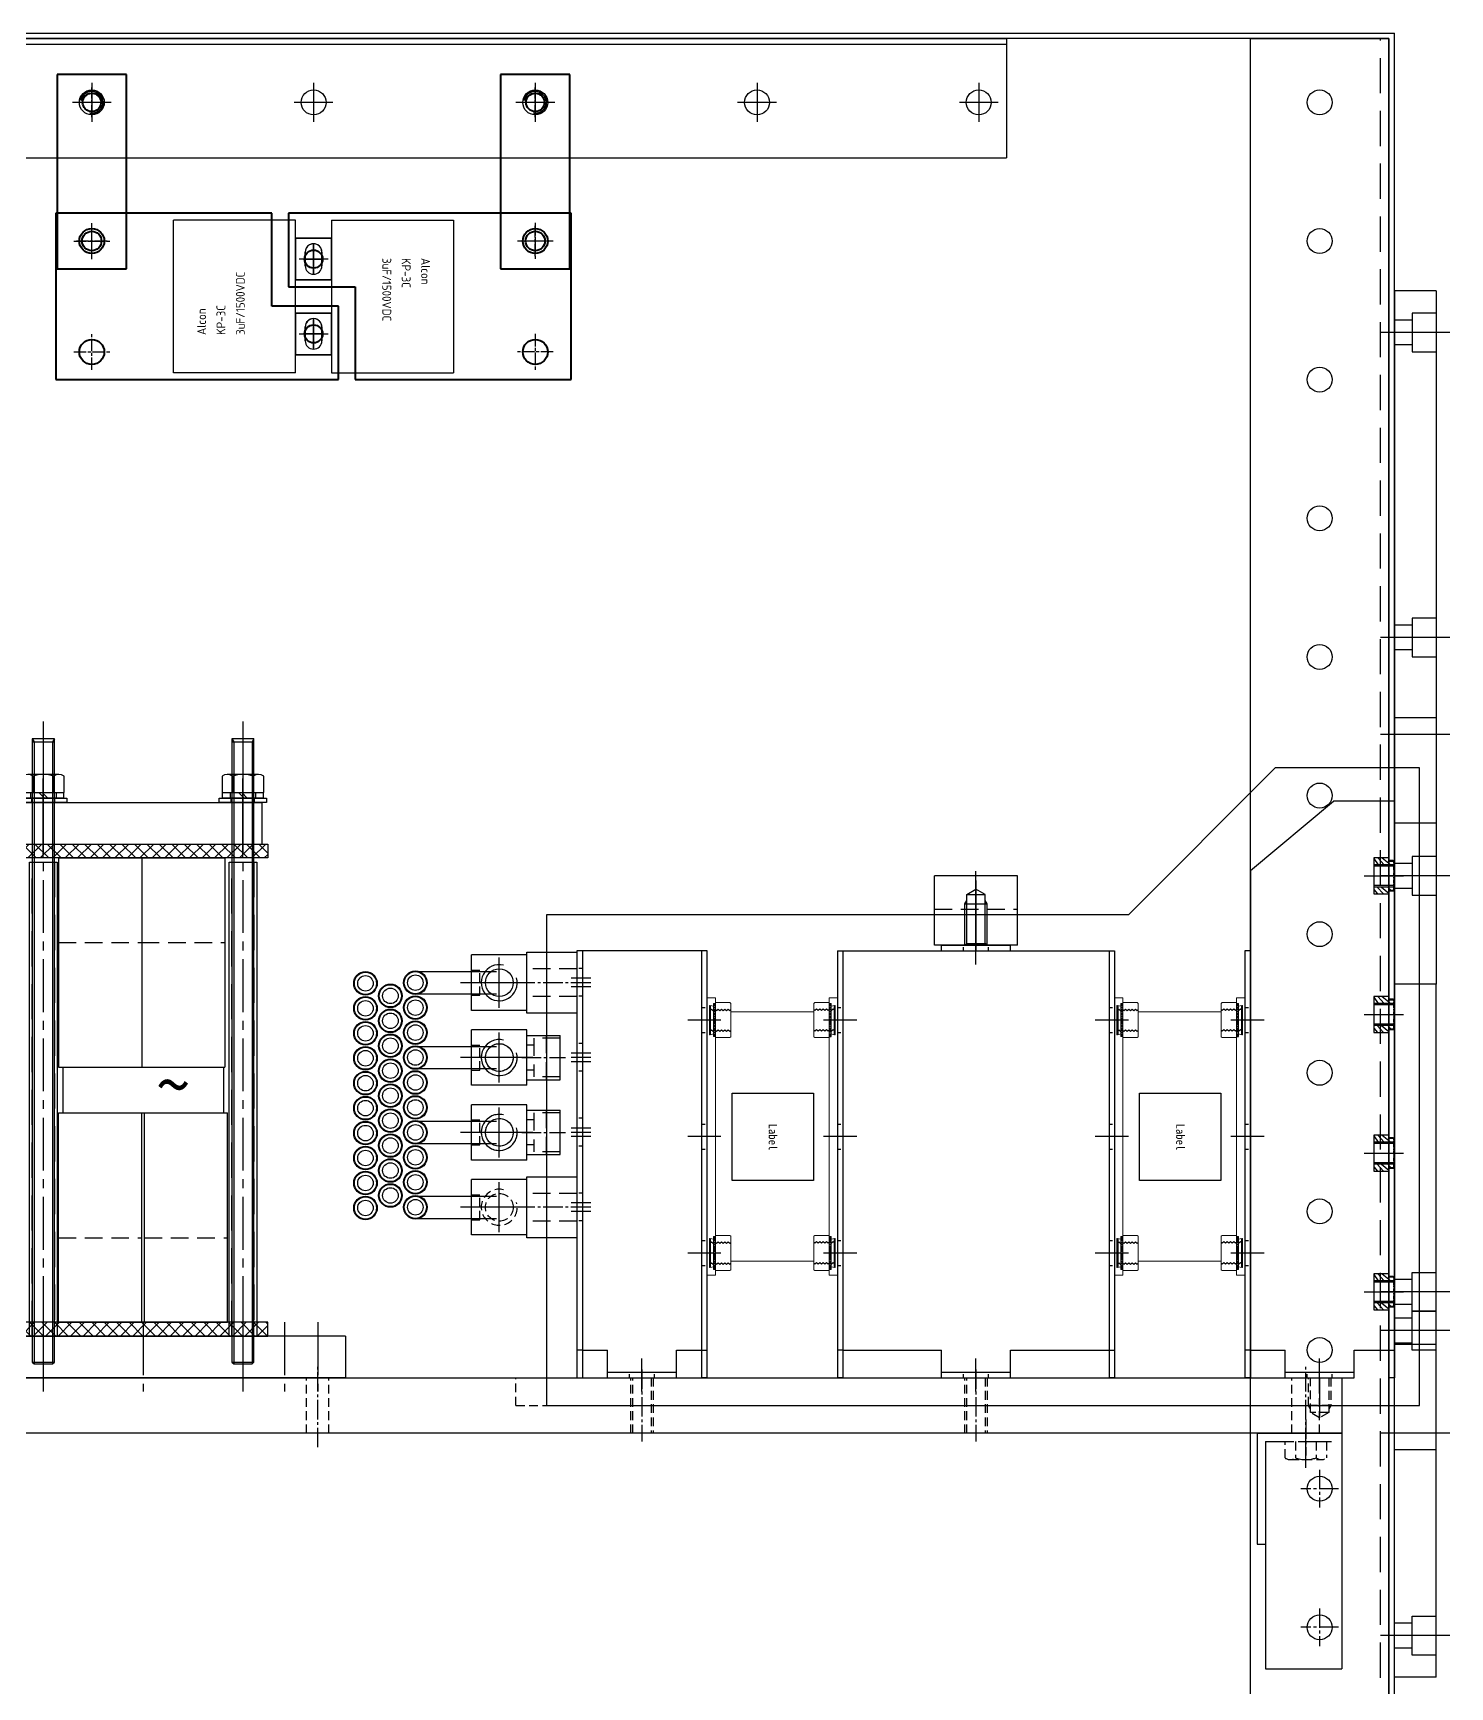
# Model space of a CAD drawing. Header units: millimetres. Extents: x 24815 to 37444, y -10619 to 6020.
# Drawn here: x 35924 to 36435, y 326 to 922 of the extents above; entities that cross this region are included whole.
import ezdxf

# ---------------------------------------------------------------- set-up
doc = ezdxf.new("R2010")
doc.units = ezdxf.units.MM
for name, pattern in [('CENTER', [50.8, 31.75, -6.35, 6.35, -6.35]), ('CENTER1', [10, 7, -1, 1, -1]), ('CENTER2', [28.575, 19.05, -3.175, 3.175, -3.175]), ('DPDM0486$0$CHAIN', [0.3543, 0.2362, -0.0295, 0.0591, -0.0295]), ('DPDM0487$0$CHAIN', [0.3543, 0.2362, -0.0295, 0.0591, -0.0295]), ('HIDDEN', [9.525, 6.35, -3.175]), ('HIDDEN2', [4.7625, 3.175, -1.5875]), ('HIDDENX2', [19.05, 12.7, -6.35]), ('PHANTOMX2', [5, 2.5, -0.5, 0.5, -0.5, 0.5, -0.5])]:
    doc.linetypes.add(name, pattern=pattern)
for name, color, linetype in [('3', 3, 'Continuous'), ('CAPA', 7, 'Continuous'), ('CENTER', 1, 'CENTER'), ('CL', 1, 'CENTER'), ('HIDDEN', 2, 'HIDDEN'), ('THIN', 3, 'Continuous'), ('모선', 7, 'Continuous'), ('피치선', 1, 'Continuous')]:
    doc.layers.add(name, color=color, linetype=linetype)
for name, color, linetype, lineweight in [('AM_5', 3, 'Continuous', 25), ('DPDM0486$0$가시적인 것(ISO)', 3, 'Continuous', 40), ('DPDM0486$0$가시적인 좁은 것(ISO)', 3, 'Continuous', 35), ('DPDM0486$0$중심 표식(ISO)', 1, 'Continuous', 25), ('DPDM0487$0$가시적인 것(ISO)', 3, 'Continuous', 40), ('DPDM0487$0$중심 표식(ISO)', 1, 'Continuous', 25), ('모형', 7, 'Continuous', 53)]:
    doc.layers.add(name, color=color, linetype=linetype, lineweight=lineweight)
doc.styles.add('dim', font='')
doc.styles.add('HAN', font='')
doc.styles.get("Standard").update_dxf_attribs({"font": 'ISOCP.SHX', "bigfont": 'WHGTXT.SHX'})
doc.styles.get('dim').set_extended_font_data('BatangChe')
doc.styles.get('HAN').set_extended_font_data('GulimChe')

# ---------------------------------------------------------------- blocks, each defined once
blk = doc.blocks.new('645ytrhegnhy6yjmjuuyyjmhyhh')
at = {"color": 140}
for p, q in [((-12560.37, 14958.53), (-12510.37, 14958.53)), ((-12560.37, 14062.53), (-12560.37, 14958.53)), ((-12510.37, 14062.53), (-12510.37, 14958.53))]:
    blk.add_line(p, q, dxfattribs=at)
for centre in [(-12535.37, 14935.53), (-12535.37, 14885.53), (-12535.37, 14835.53), (-12535.37, 14785.53), (-12535.37, 14735.53), (-12535.37, 14685.53), (-12535.37, 14635.53), (-12535.37, 14585.53), (-12535.37, 14535.53), (-12535.37, 14485.53), (-12535.37, 14435.53), (-12535.37, 14385.53)]:
    blk.add_circle(centre, 4.5, dxfattribs=at)
at = {"layer": 'HIDDEN', "color": 2, "linetype": 'HIDDENX2'}
blk.add_line((-12513.37, 14062.53), (-12513.37, 14958.53), dxfattribs=at)
blk = doc.blocks.new('756ETAFSDFF')
at = {"color": 4}
for p, q in [((12826.75, 11655.52), (13246.75, 11655.52)), ((12826.75, 11655.52), (12826.75, 11612.52)), ((12826.75, 11653.52), (13246.75, 11653.52)), ((13246.75, 11655.52), (13246.75, 11612.52)), ((12826.75, 11612.52), (13246.75, 11612.52))]:
    blk.add_line(p, q, dxfattribs=at)
for centre in [(12836.75, 11632.52), (12916.75, 11632.52), (12996.75, 11632.52), (13076.75, 11632.52), (13156.75, 11632.52), (13236.75, 11632.52)]:
    blk.add_circle(centre, 4.5, dxfattribs=at)
at = {"layer": 'CENTER', "ltscale": 3}
for p, q in [((12836.75, 11639.52), (12836.75, 11625.52)), ((12916.75, 11639.52), (12916.75, 11625.52)), ((12996.75, 11639.52), (12996.75, 11625.52)), ((13076.75, 11639.52), (13076.75, 11625.52)), ((13156.75, 11639.52), (13156.75, 11625.52)), ((13236.75, 11639.52), (13236.75, 11625.52)), ((12843.75, 11632.52), (12829.75, 11632.52)), ((12923.75, 11632.52), (12909.75, 11632.52)), ((13003.75, 11632.52), (12989.75, 11632.52)), ((13083.75, 11632.52), (13069.75, 11632.52)), ((13163.75, 11632.52), (13149.75, 11632.52)), ((13243.75, 11632.52), (13229.75, 11632.52))]:
    blk.add_line(p, q, dxfattribs=at)
blk = doc.blocks.new('64tweeffddsfasdf')
at = {"layer": '3'}
for p, q in [((-17307.17, 9441.32), (-16507.17, 9441.32)), ((-16509.17, 9439.32), (-17305.17, 9439.32)), ((-16509.17, 9439.32), (-16509.17, 8543.32)), ((-16507.17, 8541.32), (-16507.17, 9441.32))]:
    blk.add_line(p, q, dxfattribs=at)
blk = doc.blocks.new('A$C7B1C76C4')
for name, p in [('64tweeffddsfasdf', (17307.17, -9441.32)), ('756ETAFSDFF', (-12586.75, -11657.52)), ('645ytrhegnhy6yjmjuuyyjmhyhh', (13308.37, -14960.53))]:
    blk.add_blockref(name, p)
blk = doc.blocks.new('esrfa')
at = {"color": 2, "linetype": 'HIDDEN2'}
for p, q in [((-4055.21, -14067.61), (-4040.2, -14067.61)), ((-4055.21, -14073.53), (-4055.21, -14067.61)), ((-4051.46, -14067.61), (-4051.46, -14073.53)), ((-4043.95, -14067.61), (-4043.95, -14073.53)), ((-4040.2, -14067.61), (-4040.2, -14073.53)), ((-4053.33, -14074.11), (-4042.08, -14074.11))]:
    blk.add_line(p, q, dxfattribs=at)
for centre, radius, start, end in [((-4053.33, -14070.79), 3.32, 235.61575, 304.38425), ((-4047.71, -14061.69), 12.42, 252.41205, 287.58795), ((-4042.08, -14070.79), 3.32, 235.61575, 304.38425)]:
    blk.add_arc(centre, radius, start, end, dxfattribs=at)
at = {"layer": 'CENTER'}
blk.add_line((-4047.71, -14077.11), (-4047.71, -14064.61), dxfattribs=at)
blk = doc.blocks.new('A$C01790D38')
at = {"color": 140}
for p, q in [((-20, -22.5), (-20, 8)), ((-20, 8), (65, 8)), ((65, -19.5), (65, 8)), ((-20, -22.5), (20, -22.5)), ((-17, -19.5), (65, -19.5)), ((20, -22.5), (20, -19.5))]:
    blk.add_line(p, q, dxfattribs=at)
at = {"color": 2, "linetype": 'HIDDEN2', "ltscale": 3}
blk.add_line((-17, -19.5), (-17, 8), dxfattribs=at)
at = {"color": 1, "linetype": 'CENTER1'}
for p, q in [((0, 6.82), (0, -6.82)), ((50, 6.82), (50, -6.82)), ((-6.82, 0), (6.82, 0)), ((43.18, 0), (56.82, 0)), ((-25, -5), (-12, -5))]:
    blk.add_line(p, q, dxfattribs=at)
at = {"color": 140}
for centre in [(0, 0), (50, 0)]:
    blk.add_circle(centre, 4.5, dxfattribs=at)
at = {"rotation": 90}
blk.add_blockref('esrfa', (-14084.61, 4042.71), dxfattribs=at)
blk = doc.blocks.new('ARGE')
at = {"color": 3}
for p, q in [((54741.49, 131248.52), (54741.49, 131324.02)), ((54741.49, 131324.02), (54771.49, 131324.02)), ((54771.49, 131248.52), (54771.49, 131324.02)), ((54741.49, 131248.52), (54771.49, 131248.52))]:
    blk.add_line(p, q, dxfattribs=at)
at = {"linetype": 'HIDDENX2', "ltscale": 0.5}
blk.add_line((54741.49, 131279.02), (54771.49, 131279.02), dxfattribs=at)
blk = doc.blocks.new('34TWCE4TF4E5SYV6R')
h = blk.add_hatch()
h.set_pattern_fill('ANSI37', color=256, style=0)
h.set_pattern_definition([(45, (3973.7028, -4575.099), (-2.24506403, 2.24506403), []), (135, (3973.7028, -4575.099), (-2.24506403, -2.24506403), [])])
h.paths.add_polyline_path([(23066.77, -28207.23), (23066.77, -28202.23), (22976.77, -28202.23), (22976.77, -28207.23)])
at = {"color": 4}
for p, q in [((23066.77, -28202.23), (22976.77, -28202.23)), ((22976.77, -28202.23), (22976.77, -28207.23)), ((23066.77, -28207.23), (23066.77, -28202.23)), ((22976.77, -28207.23), (23066.77, -28207.23))]:
    blk.add_line(p, q, dxfattribs=at)
blk = doc.blocks.new('FAF')
at = {"color": 3}
for p, q in [((54741.49, 131416.02), (54741.49, 131340.52)), ((54741.49, 131416.02), (54771.49, 131416.02)), ((54771.49, 131416.02), (54771.49, 131340.52)), ((54741.49, 131340.52), (54771.49, 131340.52))]:
    blk.add_line(p, q, dxfattribs=at)
at = {"linetype": 'HIDDENX2', "ltscale": 0.5}
blk.add_line((54741.49, 131385.52), (54771.49, 131385.52), dxfattribs=at)
blk = doc.blocks.new('E5T6UMYI')
at = {"color": 3}
for p, q in [((1963.63, 1256.57), (2021.63, 1256.57)), ((1963.63, 1256.57), (1963.63, 1240.07)), ((2021.63, 1256.57), (2021.63, 1240.07)), ((1963.63, 1240.07), (2021.63, 1240.07))]:
    blk.add_line(p, q, dxfattribs=at)
at = {"color": 3, "style": 'HAN'}
blk.add_text('~', height=18, dxfattribs=at).set_placement((1997.67, 1241.24))
blk = doc.blocks.new('A$C2A0F191C')
at = {"color": 1}
for p, q in [((-20, 10), (-20, -10)), ((-20, 10), (0, 10)), ((0, 10), (0, -10)), ((-20, -10), (0, -10))]:
    blk.add_line(p, q, dxfattribs=at)
at = {"color": 2, "linetype": 'CENTER', "ltscale": 3}
for p, q in [((-10, 9.03), (-10, -9.03)), ((-22.11, 0), (3.97, 0))]:
    blk.add_line(p, q, dxfattribs=at)
at = {"linetype": 'HIDDEN2'}
for p, q in [((-3, 4.5), (-3, -4.5)), ((0, 4.5), (-3, 4.5)), ((0, -4.5), (-3, -4.5))]:
    blk.add_line(p, q, dxfattribs=at)
at = {"color": 3}
blk.add_circle((-10, 0), 5, dxfattribs=at)
blk.add_arc((-10, 0), 6.5, 256.75493, 195.24767)
blk = doc.blocks.new('A$C573335D4')
at = {"color": 1}
for p, q in [((-64.97, 4), (-35.45, 4)), ((-64.97, -4), (-35.45, -4)), ((-44.45, -37), (-44.45, -17)), ((-24.45, -17), (-44.45, -17)), ((-24.45, -37), (-24.45, -17)), ((-64.97, -23), (-35.45, -23)), ((-64.97, -31), (-35.45, -31)), ((-24.45, -37), (-44.45, -37))]:
    blk.add_line(p, q, dxfattribs=at)
at = {"linetype": 'HIDDEN2'}
for p, q in [((-44.45, -22.5), (-41.45, -22.5)), ((-41.45, -31.5), (-41.45, -22.5)), ((-44.45, -31.5), (-41.45, -31.5))]:
    blk.add_line(p, q, dxfattribs=at)
at = {"color": 2, "linetype": 'CENTER', "ltscale": 3}
for p, q in [((-34.45, -36.02), (-34.45, -17.97)), ((-22.34, -27), (-48.41, -27))]:
    blk.add_line(p, q, dxfattribs=at)
at = {"color": 2}
for centre in [(-64.72, 0), (-253.2, -7.5), (-64.72, -9), (-253.2, -16.5), (-64.72, -18), (-253.2, -25.5), (-64.72, -27)]:
    blk.add_circle(centre, 4.25, dxfattribs=at)
at = {"color": 1}
for centre, radius in [((-64.72, 0), 4), ((-64.72, 0), 2.8), ((-253.2, -7.5), 4), ((-253.2, -7.5), 2.8), ((-64.72, -9), 4), ((-64.72, -9), 2.8), ((-253.2, -16.5), 4), ((-253.2, -16.5), 2.8), ((-64.72, -18), 4), ((-64.72, -18), 2.8), ((-253.2, -25.5), 4), ((-253.2, -25.5), 2.8), ((-64.72, -27), 4), ((-64.72, -27), 2.8)]:
    blk.add_circle(centre, radius, dxfattribs=at)
at = {"color": 2, "linetype": 'HIDDEN2'}
blk.add_circle((-34.45, -27), 5, dxfattribs=at)
blk.add_arc((-34.45, -27), 6.5, 76.75493, 15.24767, dxfattribs=at)
at = {"rotation": 180}
blk.add_blockref('A$C2A0F191C', (-44.45, 0), dxfattribs=at)
blk = doc.blocks.new('A$C686D5E35')
at = {"color": 1, "linetype": 'CENTER2', "ltscale": 0.2}
blk.add_line((0, 36), (0, -9.5), dxfattribs=at)
for p, q in [((4, 32), (-4, 32)), ((-4, 30.83), (4, 30.83)), ((5.63, 19.1), (-5.63, 19.1)), ((-3.75, 18.52), (-3.75, 12.6)), ((3.75, 18.52), (3.75, 12.6)), ((-1.57, 12.6), (0.43, 10.6)), ((-0.43, 12.6), (1.57, 10.6)), ((-4.2, 9), (-4.2, 10.6)), ((4.2, 9), (4.2, 10.6)), ((-4, -192.82), (4, -192.82))]:
    blk.add_line(p, q)
at = {"color": 8}
for p, q in [((-5, -183.5), (-5, -12.5)), ((-5, -12.5), (5, -12.5)), ((5, -12.5), (5, -183.5)), ((5, -183.5), (-5, -183.5))]:
    blk.add_line(p, q, dxfattribs=at)
at = {"color": 2, "linetype": 'HIDDENX2'}
for p, q in [((-4, -183.5), (-4, -12.5)), ((4, -12.5), (4, -183.5))]:
    blk.add_line(p, q, dxfattribs=at)
for points in [[(-4, 32), (-4, -192.82), (-3.32, -193.5), (3.32, -193.5), (4, -192.82), (4, 32)], [(7.3, 12.6), (7.3, 10.6), (-7.3, 10.6), (-7.3, 12.6), (7.3, 12.6)], [(-8.5, 9), (-8.5, 10.6), (8.5, 10.6), (8.5, 9), (-8.5, 9)]]:
    blk.add_lwpolyline(points)
blk.add_lwpolyline([(7.51, 12.6), (7.51, 18.52, 0.309401), (3.75, 18.52, 0.154701), (-3.75, 18.52, 0.309401), (-7.51, 18.52), (-7.51, 12.6), (7.51, 12.6)], format="xyb")
at = {"layer": 'CENTER', "linetype": 'CENTER2'}
blk.add_line((0, 38.18), (0, -202.5), dxfattribs=at)
at = {"layer": 'CENTER'}
for p, q in [((0, 26.6), (0, -7.4)), ((0, 21.6), (0, -7.4)), ((0, -11), (0, 17.6))]:
    blk.add_line(p, q, dxfattribs=at)
at = {"layer": 'HIDDEN'}
for p, q in [((-4.6, 12.6), (-4.6, 10.6)), ((4.6, 12.6), (4.6, 10.6))]:
    blk.add_line(p, q, dxfattribs=at)
at = {"layer": 'THIN'}
for points in [[(-4, 32), (-3.32, 30.83), (-3.32, -193.5)], [(4, 32), (3.32, 30.83), (3.32, -193.5)]]:
    blk.add_lwpolyline(points, dxfattribs=at)
blk = doc.blocks.new('EARTYHTR')
at = {"color": 253}
for p, q in [((55177.3, 131888.94), (55158.18, 131884.59)), ((55167.26, 131890.67), (55169.32, 131879.03)), ((55170.25, 131885.19), (55178.57, 131887.17)), ((55170.55, 131885.25), (55178.75, 131886.18)), ((55158.7, 131881.64), (55158.18, 131884.59)), ((55170.55, 131885.25), (55158.44, 131883.11)), ((55178.15, 131884.09), (55158.7, 131881.64))]:
    blk.add_line(p, q, dxfattribs=at)
for radius, start, end in [(5.5, 216.56021, 163.43979), (4, 197.20856, 182.79244)]:
    blk.add_arc((55182.57, 131887.37), radius, start, end, dxfattribs=at)
blk = doc.blocks.new('A$C7964379B')
at = {"color": 40}
for p, q in [((-15, -73), (-15, 73)), ((0, 73), (-15, 73)), ((0, -73), (0, 73)), ((0, -73), (-15, -73))]:
    blk.add_line(p, q, dxfattribs=at)
at = {"color": 6, "linetype": 'CENTER2'}
for p, q in [((5, 63), (-20, 63)), ((5, 0), (-20, 0)), ((5, -63), (-20, -63))]:
    blk.add_line(p, q, dxfattribs=at)
at = {"color": 1, "linetype": 'CENTER2'}
for p, q in [((5, 51), (-20, 51)), ((5, 36), (-20, 36)), ((5, -36), (-20, -36)), ((5, -51), (-20, -51))]:
    blk.add_line(p, q, dxfattribs=at)
blk = doc.blocks.new('A$C253B4A01')
at = {"color": 40}
for p, q in [((0, 7), (0, -79)), ((0, 7), (15, 7)), ((15, 7), (15, -79)), ((0, -79), (15, -79))]:
    blk.add_line(p, q, dxfattribs=at)
at = {"color": 1, "linetype": 'CENTER2'}
for p, q in [((-5, 0), (20, 0)), ((-5, -72), (20, -72))]:
    blk.add_line(p, q, dxfattribs=at)
blk = doc.blocks.new('A$C0F3E6596')
at = {"color": 1}
for points in [[(-14.25, 61.25), (-14.25, 50.5, -0.414214), (-29.25, 35.5), (-54.5, 35.62)], [(-22.25, 61.25), (-22.25, 53.5, -0.414214), (-32.25, 43.5), (-54.5, 43.62)], [(-5.25, 56.75), (-5.25, 50.5, -0.414214), (-20.25, 35.5), (-45.5, 35.62)], [(-13.25, 56.75), (-13.25, 53.5, -0.414214), (-23.25, 43.5), (-45.5, 43.62)], [(-13.25, 56.75), (-13.25, 53.5, -0.117609), (-14.33, 48.99, -0.117609)]]:
    blk.add_lwpolyline(points, format="xyb", dxfattribs=at)
blk.add_lwpolyline([(-23.25, 43.5), (-45.5, 43.62)], dxfattribs=at)
at = {"color": 2}
for centre in [(143.23, 142.25), (-18.25, 133.25), (-9.25, 137.75), (143.23, 133.25), (152.23, 137.75), (-9.25, 128.75), (152.23, 128.75), (-18.25, 124.25), (143.23, 124.25), (-18.25, 115.25), (-9.25, 119.75), (143.23, 115.25), (152.23, 119.75), (-9.25, 110.75), (152.23, 110.75), (-18.25, 106.25), (143.23, 106.25), (-18.25, 97.25), (-9.25, 101.75), (143.23, 97.25), (152.23, 101.75), (-9.25, 92.75), (152.23, 92.75), (-18.25, 88.25), (143.23, 88.25), (-9.25, 83.75), (152.23, 83.75), (-18.25, 79.25), (-9.25, 74.75), (143.23, 79.25), (152.23, 74.75), (-18.25, 70.25), (143.23, 70.25), (-9.25, 65.75), (152.23, 65.75), (-18.25, 61.25), (-9.25, 56.75), (143.23, 61.25)]:
    blk.add_circle(centre, 4.25, dxfattribs=at)
at = {"color": 1}
for centre, radius in [((143.23, 142.25), 4), ((143.23, 142.25), 2.8), ((-18.25, 133.25), 4), ((-9.25, 137.75), 4), ((-9.25, 137.75), 2.8), ((143.23, 133.25), 4), ((152.23, 137.75), 4), ((152.23, 137.75), 2.8), ((-18.25, 133.25), 2.8), ((-9.25, 128.75), 4), ((-9.25, 128.75), 2.8), ((143.23, 133.25), 2.8), ((152.23, 128.75), 4), ((152.23, 128.75), 2.8), ((-18.25, 124.25), 4), ((-18.25, 124.25), 2.8), ((143.23, 124.25), 4), ((143.23, 124.25), 2.8), ((-9.25, 119.75), 4), ((-9.25, 119.75), 2.8), ((152.23, 119.75), 4), ((152.23, 119.75), 2.8), ((-18.25, 115.25), 4), ((-18.25, 115.25), 2.8), ((-9.25, 110.75), 4), ((-9.25, 110.75), 2.8), ((143.23, 115.25), 4), ((143.23, 115.25), 2.8), ((152.23, 110.75), 4), ((152.23, 110.75), 2.8), ((-18.25, 106.25), 4), ((-18.25, 106.25), 2.8), ((143.23, 106.25), 4), ((143.23, 106.25), 2.8), ((-9.25, 101.75), 4), ((-9.25, 101.75), 2.8), ((152.23, 101.75), 4), ((152.23, 101.75), 2.8), ((-18.25, 97.25), 4), ((-18.25, 97.25), 2.8), ((-9.25, 92.75), 4), ((-9.25, 92.75), 2.8), ((143.23, 97.25), 4), ((143.23, 97.25), 2.8), ((152.23, 92.75), 4), ((152.23, 92.75), 2.8), ((-18.25, 88.25), 4), ((-18.25, 88.25), 2.8), ((143.23, 88.25), 4), ((143.23, 88.25), 2.8), ((-9.25, 83.75), 4), ((-9.25, 83.75), 2.8), ((152.23, 83.75), 4), ((152.23, 83.75), 2.8), ((-18.25, 79.25), 4), ((-18.25, 79.25), 2.8), ((-9.25, 74.75), 4), ((-9.25, 74.75), 2.8), ((143.23, 79.25), 4), ((143.23, 79.25), 2.8), ((152.23, 74.75), 4), ((152.23, 74.75), 2.8), ((-18.25, 70.25), 4), ((-18.25, 70.25), 2.8), ((143.23, 70.25), 4), ((143.23, 70.25), 2.8), ((-9.25, 65.75), 4), ((-9.25, 65.75), 2.8), ((152.23, 65.75), 4), ((152.23, 65.75), 2.8), ((-18.25, 61.25), 4), ((-18.25, 61.25), 2.8), ((-9.25, 56.75), 4), ((143.23, 61.25), 4), ((143.23, 61.25), 2.8), ((-9.25, 56.75), 2.8)]:
    blk.add_circle(centre, radius, dxfattribs=at)
for name, p in [('A$C686D5E35', (27, 198.5)), ('A$C686D5E35', (99, 198.5)), ('FAF', (-54708.99, -131228.52)), ('FAF', (-54678.99, -131228.52)), ('A$C573335D4', (225.95, 142.5)), ('A$C573335D4', (225.95, 115.5)), ('E5T6UMYI', (-1929.63, -1144.57)), ('A$C573335D4', (225.95, 88.5)), ('ARGE', (-54708.99, -131228.52)), ('ARGE', (-54677.99, -131228.52)), ('EARTYHTR', (-55200.82, -131817.12)), ('A$C2A0F191C', (-45.5, 39.62)), ('34TWCE4TF4E5SYV6R', (-22958.77, 28222.23))]:
    blk.add_blockref(name, p)
at = {"rotation": 90}
for name, p in [('A$C253B4A01', (27, 192.5)), ('A$C7964379B', (63, 15))]:
    blk.add_blockref(name, p, dxfattribs=at)
at = {"color": 252, "xscale": -1, "rotation": 180}
blk.add_blockref('34TWCE4TF4E5SYV6R', (-22958.77, -28014.73), dxfattribs=at)
blk = doc.blocks.new('pem-2')
at = {"layer": 'HIDDEN', "lineweight": -3}
for p, q in [((135.99, 146.99), (135.49, 146.39)), ((135.49, 146.39), (135.99, 145.79)), ((135.99, 145.79), (135.49, 145.19)), ((135.49, 145.19), (135.99, 144.59)), ((135.99, 144.59), (135.49, 143.99)), ((135.49, 143.99), (135.99, 143.39)), ((135.99, 143.39), (135.49, 142.79)), ((135.7, 147.34), (135.99, 146.99)), ((143.49, 146.99), (142.99, 146.39)), ((142.99, 146.39), (143.49, 145.79)), ((143.49, 145.79), (142.99, 145.19)), ((142.99, 145.19), (143.49, 144.59)), ((143.49, 144.59), (142.99, 143.99)), ((142.99, 143.99), (143.49, 143.39)), ((143.49, 143.39), (142.99, 142.79)), ((143.2, 147.34), (143.49, 146.99)), ((135.49, 142.79), (135.99, 142.19)), ((135.99, 142.19), (135.7, 141.84)), ((142.99, 142.79), (143.49, 142.19)), ((143.49, 142.19), (143.2, 141.84))]:
    blk.add_line(p, q, dxfattribs=at)
at = {"layer": '모선', "lineweight": 15}
for p, q in [((133.16, 147.34), (145.81, 147.34)), ((133.16, 142.14), (133.16, 147.34)), ((145.81, 142.14), (145.81, 147.34)), ((133.46, 141.84), (133.16, 142.14)), ((133.46, 141.84), (145.51, 141.84)), ((145.81, 142.14), (145.51, 141.84))]:
    blk.add_line(p, q, dxfattribs=at)
at = {"layer": '모형', "lineweight": 13}
for p, q in [((134.24, 149.49), (144.74, 149.49)), ((134.24, 149.29), (134.24, 149.49)), ((134.49, 148.09), (134.24, 149.29)), ((144.49, 148.09), (144.74, 149.29)), ((144.74, 149.29), (144.74, 149.49)), ((133.54, 148.09), (145.44, 148.09)), ((133.54, 147.34), (133.54, 148.09)), ((145.44, 147.34), (145.44, 148.09))]:
    blk.add_line(p, q, dxfattribs=at)
at = {"layer": '모형', "lineweight": -3}
for p, q in [((134.24, 149.29), (144.74, 149.29)), ((134.26, 149.19), (144.72, 149.19)), ((133.63, 147.34), (133.63, 148.09)), ((133.9, 147.34), (133.9, 148.09)), ((134.34, 147.34), (134.34, 148.09)), ((134.9, 147.34), (134.9, 148.09)), ((134.93, 147.34), (134.93, 148.09)), ((135.53, 147.34), (135.53, 148.09)), ((135.67, 147.34), (135.67, 148.09)), ((136.28, 147.34), (136.28, 148.09)), ((136.51, 147.34), (136.51, 148.09)), ((137.12, 147.34), (137.12, 148.09)), ((137.45, 147.34), (137.45, 148.09)), ((138.04, 147.34), (138.04, 148.09)), ((138.46, 147.34), (138.46, 148.09)), ((139, 147.34), (139, 148.09)), ((139.49, 147.34), (139.49, 148.09)), ((139.98, 147.34), (139.98, 148.09)), ((140.52, 147.34), (140.52, 148.09)), ((140.94, 147.34), (140.94, 148.09)), ((141.52, 147.34), (141.52, 148.09)), ((141.86, 147.34), (141.86, 148.09)), ((142.46, 147.34), (142.46, 148.09)), ((142.7, 147.34), (142.7, 148.09)), ((143.31, 147.34), (143.31, 148.09)), ((143.45, 147.34), (143.45, 148.09)), ((144.05, 147.34), (144.05, 148.09)), ((144.08, 147.34), (144.08, 148.09)), ((144.64, 147.34), (144.64, 148.09)), ((145.08, 147.34), (145.08, 148.09)), ((145.35, 147.34), (145.35, 148.09))]:
    blk.add_line(p, q, dxfattribs=at)
at = {"layer": '모형', "color": 1, "lineweight": -3}
for p, q in [((135.99, 149.39), (135.49, 148.79)), ((135.91, 149.49), (135.99, 149.39)), ((143.49, 149.39), (142.99, 148.79)), ((143.41, 149.49), (143.49, 149.39)), ((135.49, 148.79), (135.99, 148.19)), ((135.99, 148.19), (135.49, 147.59)), ((135.49, 147.59), (135.7, 147.34)), ((142.99, 148.79), (143.49, 148.19)), ((143.49, 148.19), (142.99, 147.59)), ((143.2, 147.34), (142.99, 147.59))]:
    blk.add_line(p, q, dxfattribs=at)
blk = doc.blocks.new('A$C29773418')
at = {"layer": '모선', "lineweight": 15}
for p, q in [((-100, 47), (0, 47)), ((-100, 47), (-100, 44)), ((-100, 44), (0, 44)), ((0, 47), (0, 44)), ((-95, 38.5), (-95, 8.5)), ((-5, 38.5), (-5, 8.5)), ((-100, 3), (0, 3)), ((-100, 3), (-100, 0)), ((-100, 0), (0, 0)), ((0, 3), (0, 0))]:
    blk.add_line(p, q, dxfattribs=at)
at = {"layer": '모선', "lineweight": -3}
blk.add_lwpolyline([(-65.6, 38.39), (-34.13, 38.39), (-34.13, 9.02), (-65.6, 9.02)], close=True, dxfattribs=at)
at = {"layer": '모선', "lineweight": 15}
for p in [(-231.49, -103.34), (-147.49, -103.34)]:
    blk.add_blockref('pem-2', p, dxfattribs=at)
at = {"layer": '모선', "lineweight": 15, "xscale": -1, "rotation": 180}
for p in [(-231.49, 150.34), (-147.49, 150.34)]:
    blk.add_blockref('pem-2', p, dxfattribs=at)
at = {"layer": '모선', "lineweight": -3, "insert": (-49.86, 23.71), "char_height": 3, "width": 31.4651, "attachment_point": 5, "style": 'dim'}
blk.add_mtext('Label', dxfattribs=at)
blk = doc.blocks.new('A$C5F1363BC')
at = {"color": 6}
for p, q in [((-1.8, 6.5), (-7.3, 6.5)), ((-7.3, 6.5), (-7.3, -6.5)), ((-1.8, -6.5), (-1.8, 6.5)), ((-7.3, -6.5), (-1.8, -6.5))]:
    blk.add_line(p, q, dxfattribs=at)
for p, q in [((-7.3, 6.27), (-5.73, 4)), ((-5.78, 6.5), (-3.48, 4)), ((-4.24, 6.5), (-1.8, 4.56)), ((-1.99, 6.5), (-1.8, 6.31)), ((-7.3, 4.03), (-7.27, 4)), ((0, 4), (-7.3, 4)), ((-1.8, 4.56), (-1.24, 4)), ((-0.24, 5.25), (0, 5.01)), ((0, -4), (-7.3, -4)), ((-7.3, -4.95), (-5.95, -6.5)), ((-6.01, -4), (-3.71, -6.5)), ((-4.46, -4), (-1.8, -6.16)), ((-2.22, -4), (-1.8, -4.42)), ((-1.8, -4.42), (-0.97, -5.25))]:
    blk.add_line(p, q)
at = {"color": 3}
for p, q in [((0, 3.5), (-7.3, 3.5)), ((0, -3.5), (-7.3, -3.5))]:
    blk.add_line(p, q, dxfattribs=at)
at = {"color": 6, "linetype": 'PHANTOMX2', "ltscale": 0.5}
for p, q in [((-0.3, 5.55), (-1.8, 5.55)), ((0, 5.25), (-0.3, 5.55)), ((0, -5.25), (0, 5.25)), ((-0.3, -5.55), (-1.8, -5.55)), ((0, -5.25), (-0.3, -5.55))]:
    blk.add_line(p, q, dxfattribs=at)
at = {"color": 42}
for p, q in [((0, 5.25), (-1.8, 5.25)), ((0, -5.25), (-1.8, -5.25))]:
    blk.add_line(p, q, dxfattribs=at)
at = {"layer": 'CENTER', "color": 1, "linetype": 'CENTER', "ltscale": 3}
blk.add_line((-10.79, 0), (3.49, 0), dxfattribs=at)
blk = doc.blocks.new('A$C4BEA7549')
at = {"color": 6}
for p, q in [((-3, 183), (27, 208)), ((47, 208), (27, 208)), ((47, 208), (47, 0)), ((49, 208), (47, 208)), ((49, 208), (49, 0)), ((-3, 183), (-3, 0)), ((-5, 154), (-5, 0)), ((-3, 154), (-5, 154)), ((-3, 10), (9.5, 10)), ((9.5, 0), (9.5, 10)), ((34.5, 10), (47, 10)), ((34.5, 0), (34.5, 10)), ((-3, 0), (-5, 0)), ((9.5, 2), (34.5, 2)), ((9.5, 0), (34.5, 0)), ((49, 0), (47, 0))]:
    blk.add_line(p, q, dxfattribs=at)
at = {"color": 2, "linetype": 'HIDDEN', "ltscale": 0.2}
for p, q in [((-5, 133.5), (-3, 133.5)), ((-5, 124.5), (-3, 124.5)), ((-5, 91.5), (-3, 91.5)), ((-5, 82.5), (-3, 82.5)), ((-5, 49.5), (-3, 49.5)), ((-5, 40.5), (-3, 40.5)), ((17.5, 0, 0), (17.5, 2, 0)), ((26.5, 0, 0), (26.5, 2, 0))]:
    blk.add_line(p, q, dxfattribs=at)
at = {"color": 1, "linetype": 'CENTER', "ltscale": 3}
for p, q in [((2, 129), (-10, 129)), ((2, 87), (-10, 87)), ((2, 45), (-10, 45)), ((22, -5), (22, 7))]:
    blk.add_line(p, q, dxfattribs=at)
at = {"color": 2}
for p, q in [((-3, 10), (-5, 10)), ((47, 10), (49, 10))]:
    blk.add_line(p, q, dxfattribs=at)
at = {"ltscale": 10}
for p in [(48.8, 181), (48.8, 131), (48.8, 81), (48.8, 31)]:
    blk.add_blockref('A$C5F1363BC', p, dxfattribs=at)
blk = doc.blocks.new('A$C15C33400')
at = {"color": 6}
for p, q in [((-45.5, 154), (-45.5, 0)), ((1.5, 154), (-45.5, 154)), ((-43.5, 154), (-43.5, 0)), ((-0.5, 154), (-0.5, 0)), ((1.5, 0), (1.5, 154)), ((-43.5, 10), (-34.5, 10)), ((-34.5, 0), (-34.5, 10)), ((-9.5, 10), (-0.5, 10)), ((-9.5, 0), (-9.5, 10)), ((-45.5, 0), (-43.5, 0)), ((-34.5, 2), (-9.5, 2)), ((-34.5, 0), (-9.5, 0)), ((1.5, 0), (-0.5, 0))]:
    blk.add_line(p, q, dxfattribs=at)
at = {"color": 1, "linetype": 'CENTER1'}
for p, q in [((-40.5, 144.08), (-48.5, 144.08)), ((-40.5, 142.5), (-48.5, 142.5)), ((-40.5, 141), (-48.5, 141)), ((-40.5, 117.08), (-48.5, 117.08)), ((-40.5, 115.5), (-48.5, 115.5)), ((-40.5, 114), (-48.5, 114)), ((-40.5, 90.08), (-48.5, 90.08)), ((-40.5, 88.5), (-48.5, 88.5)), ((-40.5, 87), (-48.5, 87)), ((-40.5, 63.08), (-48.5, 63.08)), ((-40.5, 61.5), (-48.5, 61.5)), ((-40.5, 60), (-48.5, 60))]:
    blk.add_line(p, q, dxfattribs=at)
at = {"color": 2, "linetype": 'HIDDEN', "ltscale": 0.2}
for p, q in [((-43.5, 147.58), (-45.5, 147.58)), ((-43.5, 137.58), (-45.5, 137.58)), ((-0.5, 133.5), (1.5, 133.5)), ((-43.5, 120.58), (-45.5, 120.58)), ((-0.5, 124.5), (1.5, 124.5)), ((-43.5, 110.58), (-45.5, 110.58)), ((-43.5, 93.58), (-45.5, 93.58)), ((-0.5, 91.5), (1.5, 91.5)), ((-43.5, 83.58), (-45.5, 83.58)), ((-0.5, 82.5), (1.5, 82.5)), ((-43.5, 66.58), (-45.5, 66.58)), ((-43.5, 56.58), (-45.5, 56.58)), ((-0.5, 49.5), (1.5, 49.5)), ((-0.5, 40.5), (1.5, 40.5)), ((-26.5, 0, 0), (-26.5, 2, 0)), ((-17.5, 0, 0), (-17.5, 2, 0))]:
    blk.add_line(p, q, dxfattribs=at)
at = {"color": 1, "linetype": 'CENTER', "ltscale": 3}
for p, q in [((6.5, 129), (-5.5, 129)), ((6.5, 87), (-5.5, 87)), ((6.5, 45), (-5.5, 45)), ((-22, -5), (-22, 7))]:
    blk.add_line(p, q, dxfattribs=at)
at = {"color": 2}
for p, q in [((-43.5, 10), (-45.5, 10)), ((-0.5, 10), (1.5, 10))]:
    blk.add_line(p, q, dxfattribs=at)
blk = doc.blocks.new('A$C4EE5551D')
at = {"color": 6}
for p, q in [((0, 16), (-12, 16)), ((-12, 16), (-12, 0)), ((0, 16), (0, 0)), ((0, 0), (-12, 0))]:
    blk.add_line(p, q, dxfattribs=at)
at = {"color": 2, "linetype": 'HIDDEN'}
for p, q in [((-12, 15), (-2.5, 15)), ((-7, 16), (-7, 0)), ((-2.5, 1), (-2.5, 15)), ((-2.5, 12.5), (0, 12.5)), ((-12, 1), (-2.5, 1)), ((-2.5, 3.5), (0, 3.5))]:
    blk.add_line(p, q, dxfattribs=at)
at = {"color": 1, "linetype": 'CENTER1'}
blk.add_line((1.88, 8), (-13.88, 8), dxfattribs=at)
blk = doc.blocks.new('A$C1CA02328')
at = {"color": 6}
for p, q in [((-12.5, 156), (12.5, 156)), ((-12.5, 154), (-12.5, 156)), ((12.5, 154), (12.5, 156)), ((-50, 154), (-50, 0)), ((-50, 154), (50, 154)), ((-48, 154), (-48, 0)), ((48, 154), (48, 0)), ((50, 154), (50, 0)), ((-48, 10), (-12.5, 10)), ((-12.5, 0), (-12.5, 10)), ((12.5, 10), (48, 10)), ((12.5, 0), (12.5, 10)), ((-12.5, 2), (12.5, 2)), ((-12.5, 0), (12.5, 0)), ((50, 0), (48, 0)), ((-48, 0), (-50, 0))]:
    blk.add_line(p, q, dxfattribs=at)
at = {"color": 2, "linetype": 'HIDDEN', "ltscale": 0.2}
for p, q in [((-4.5, 154, 0), (-4.5, 156, 0)), ((4.5, 154, 0), (4.5, 156, 0)), ((-50, 133.5), (-48, 133.5)), ((48, 133.5), (50, 133.5)), ((-50, 124.5), (-48, 124.5)), ((48, 124.5), (50, 124.5)), ((-50, 91.5), (-48, 91.5)), ((48, 91.5), (50, 91.5)), ((-50, 82.5), (-48, 82.5)), ((48, 82.5), (50, 82.5)), ((-50, 49.5), (-48, 49.5)), ((48, 49.5), (50, 49.5)), ((-50, 40.5), (-48, 40.5)), ((48, 40.5), (50, 40.5)), ((-4.5, 0, 0), (-4.5, 2, 0)), ((4.5, 0, 0), (4.5, 2, 0))]:
    blk.add_line(p, q, dxfattribs=at)
at = {"color": 1, "linetype": 'CENTER', "ltscale": 3}
for p, q in [((0, 149), (0, 161)), ((-43, 129), (-55, 129)), ((55, 129), (43, 129)), ((-43, 87), (-55, 87)), ((55, 87), (43, 87)), ((-43, 45), (-55, 45)), ((55, 45), (43, 45)), ((0, -5), (0, 7))]:
    blk.add_line(p, q, dxfattribs=at)
at = {"color": 2}
for p, q in [((-48, 10), (-50, 10)), ((48, 10), (50, 10))]:
    blk.add_line(p, q, dxfattribs=at)
blk = doc.blocks.new('A$C70867553')
at = {"color": 32}
for p, q in [((15, 15), (0, 15)), ((0, 15), (0, -235)), ((15, 15), (15, -235)), ((15, -235), (0, -235))]:
    blk.add_line(p, q, dxfattribs=at)
at = {"layer": 'CENTER', "ltscale": 10}
for p, q in [((20, 0), (-5, 0)), ((20, -72.98), (-5, -72.98)), ((20, -110), (-5, -110)), ((20, -123.98), (-5, -123.98))]:
    blk.add_line(p, q, dxfattribs=at)
at = {"layer": 'HIDDEN', "ltscale": 10}
for p, q in [((6.4, 4.5), (0, 4.5)), ((6.4, -4.5), (0, -4.5)), ((15, -66.98), (0, -66.98)), ((15, -104.98), (0, -104.98)), ((6.4, -105.5), (0, -105.5)), ((6.4, -114.5), (0, -114.5)), ((6.4, -119.48), (0, -119.48)), ((6.4, -128.48), (0, -128.48))]:
    blk.add_line(p, q, dxfattribs=at)
for points in [[(15, 7), (6.4, 7), (6.4, -7), (15, -7)], [(15, -103), (6.4, -103), (6.4, -117), (15, -117)], [(15, -116.98), (6.4, -116.98), (6.4, -130.98), (15, -130.98)]]:
    blk.add_lwpolyline(points, dxfattribs=at)
blk = doc.blocks.new('A$C5BE03360')
at = {"color": 32}
for p, q in [((15, 250), (0, 250)), ((0, 250), (0, 0)), ((15, 250), (15, 0)), ((15, 0), (0, 0))]:
    blk.add_line(p, q, dxfattribs=at)
at = {"layer": 'CENTER', "ltscale": 10}
for p, q in [((20, 235), (-5, 235)), ((20, 125), (-5, 125)), ((20, 90.02), (-5, 90.02)), ((20, 39.02), (-5, 39.02))]:
    blk.add_line(p, q, dxfattribs=at)
at = {"layer": 'HIDDEN', "ltscale": 10}
for p, q in [((6.4, 239.5), (0, 239.5)), ((6.4, 230.5), (0, 230.5)), ((6.4, 129.5), (0, 129.5)), ((6.4, 120.5), (0, 120.5)), ((15, 96.02), (0, 96.02)), ((15, 58.02), (0, 58.02)), ((6.4, 43.52), (0, 43.52)), ((6.4, 34.52), (0, 34.52))]:
    blk.add_line(p, q, dxfattribs=at)
for points in [[(15, 242), (6.4, 242), (6.4, 228), (15, 228)], [(15, 132), (6.4, 132), (6.4, 118), (15, 118)], [(15, 46.02), (6.4, 46.02), (6.4, 32.02), (15, 32.02)]]:
    blk.add_lwpolyline(points, dxfattribs=at)
blk = doc.blocks.new('A$C227474BE')
at = {"color": 1, "linetype": 'CENTER1'}
blk.add_line((20.88, 0), (-6.88, 0), dxfattribs=at)
at = {"color": 2, "linetype": 'HIDDEN'}
for p, q in [((16, 5), (-2, 5)), ((16, -5), (-2, -5))]:
    blk.add_line(p, q, dxfattribs=at)
at = {"color": 1}
blk.add_lwpolyline([(-2, 11), (16, 11), (16, -11), (-2, -11)], close=True, dxfattribs=at)
blk = doc.blocks.new('A$C1CB020AF')
at = {"color": 30}
for p, q in [((15, 25), (-15, 25)), ((-15, 0), (-15, 25)), ((15, 0), (15, 25)), ((15, 0), (-15, 0))]:
    blk.add_line(p, q, dxfattribs=at)
for p, q in [((-3.32, 18.32), (0, 20.24)), ((-3.32, 18.32), (3.33, 18.32)), ((-3.32, 0.68), (-3.32, 18.32)), ((3.33, 18.32), (0, 20.24)), ((3.33, 0.68), (3.33, 18.32)), ((-4, 15), (4, 15)), ((-4, 0), (-3.32, 0.68)), ((-3.32, 0.68), (3.33, 0.68)), ((4, 0), (3.33, 0.68))]:
    blk.add_line(p, q)
at = {"color": 2, "linetype": 'HIDDEN'}
blk.add_line((-15, 13), (15, 13), dxfattribs=at)
at = {"layer": 'CENTER'}
blk.add_line((0, -5), (0, 30), dxfattribs=at)
at = {"layer": 'CL'}
blk.add_line((0, 23.4), (0, -2), dxfattribs=at)
at = {"layer": '피치선'}
for p, q in [((-4, 15), (-3.32, 16.17)), ((-4, 0), (-4, 15)), ((4, 15), (3.33, 16.17)), ((4, 0), (4, 15))]:
    blk.add_line(p, q, dxfattribs=at)
blk = doc.blocks.new('A$C179C69FA')
at = {"color": 1, "linetype": 'CENTER1'}
for p, q in [((0, -5), (0, 25)), ((90.5, -5), (90.5, 25)), ((216.5, -5), (216.5, 25)), ((573, -5), (573, 24)), ((333.5, 23), (333.5, -3)), ((454, 23), (454, -3))]:
    blk.add_line(p, q, dxfattribs=at)
at = {"color": 32}
for p, q in [((-8, 20), (288.02, 20)), ((-8, 0), (-8, 20)), ((288.02, 20), (586, 20)), ((586, 20), (586, 0)), ((586, 0), (-8, 0))]:
    blk.add_line(p, q, dxfattribs=at)
at = {"color": 2, "linetype": 'HIDDEN2'}
for p, q in [((-5, 0), (-5, 20)), ((5, 0), (5, 20)), ((86.5, 0), (86.5, 20)), ((94.5, 0), (94.5, 20)), ((212.5, 0), (212.5, 20)), ((220.5, 0), (220.5, 20)), ((288.02, 10), (288.02, 20)), ((568, 0), (568, 20)), ((578, 0), (578, 20)), ((288.02, 10), (586, 10)), ((582, 10), (574, 10)), ((581.33, 7.5), (574.68, 7.5))]:
    blk.add_line(p, q, dxfattribs=at)
for points in [[(329.5, 0), (329.5, 20)], [(330.18, 0), (330.18, 20)], [(336.83, 20), (336.83, 0)], [(337.5, 20), (337.5, 0)], [(450, 0), (450, 20)], [(450.68, 0), (450.68, 20)], [(457.33, 20), (457.33, 0)], [(458, 20), (458, 0)], [(574.68, 8.83), (574, 10), (574, 20)], [(581.33, 20), (581.33, 7.5), (578, 5.58), (574.68, 7.5), (574.68, 20)], [(582, 20), (582, 10), (581.33, 8.83)]]:
    blk.add_lwpolyline(points, dxfattribs=at)
at = {"layer": 'CENTER'}
blk.add_line((578, 20), (578, 5.58), dxfattribs=at)
blk = doc.blocks.new('A$C53087912')
at = {"color": 2}
for p, q in [((-52, 230), (-105, 177)), ((0, 230), (-52, 230)), ((0, 0), (0, 230)), ((-105, 177), (-315, 177)), ((-315, 177), (-315, 0)), ((-315, 0), (0, 0))]:
    blk.add_line(p, q, dxfattribs=at)
blk = doc.blocks.new('45T5NB76U')
at = {"layer": 'CAPA'}
for p, q in [((28468.9, -4705.21), (28468.9, -4661.21)), ((28468.9, -4661.21), (28523.9, -4661.21)), ((28523.9, -4705.21), (28523.9, -4661.21)), ((28468.9, -4705.21), (28523.9, -4705.21)), ((28475.4, -4718.21), (28475.4, -4705.21)), ((28490.4, -4718.21), (28490.4, -4705.21)), ((28502.4, -4718.21), (28502.4, -4705.21)), ((28517.4, -4718.21), (28517.4, -4705.21)), ((28477.4, -4711.71), (28488.4, -4711.71)), ((28480.4, -4708.71), (28485.4, -4708.71)), ((28482.9, -4714.71), (28482.9, -4708.71)), ((28504.4, -4711.71), (28515.4, -4711.71)), ((28507.4, -4708.71), (28512.4, -4708.71)), ((28509.9, -4714.71), (28509.9, -4708.71)), ((28475.4, -4718.21), (28490.4, -4718.21)), ((28480.4, -4714.71), (28485.4, -4714.71)), ((28502.4, -4718.21), (28517.4, -4718.21)), ((28507.4, -4714.71), (28512.4, -4714.71))]:
    blk.add_line(p, q, dxfattribs=at)
for centre, start, end in [((28480.4, -4711.71), 90, 270), ((28485.4, -4711.71), 270, 90), ((28507.4, -4711.71), 90, 270), ((28512.4, -4711.71), 270, 90)]:
    blk.add_arc(centre, 3, start, end, dxfattribs=at)
for s, p in [('Alcon', (28482.52, -4672.9)), ('KP-3C', (28482.52, -4679.9)), ('3uF/1500VDC', (28482.52, -4686.9))]:
    blk.add_text(s, height=3.2).set_placement(p)
blk = doc.blocks.new('A$C522C2B97')
at = {"layer": 'DPDM0486$0$가시적인 것(ISO)'}
for p, q in [((-10, 12.5), (-10, -12.5)), ((60, 12.5), (-10, 12.5)), ((60, -12.5), (60, 12.5)), ((-10, -12.5), (60, -12.5))]:
    blk.add_line(p, q, dxfattribs=at)
for centre, radius in [((0, 0), 3.3235), ((50, 0), 3.5)]:
    blk.add_circle(centre, radius, dxfattribs=at)
at = {"layer": 'DPDM0486$0$가시적인 좁은 것(ISO)'}
blk.add_arc((0, 0), 4, 350, 260, dxfattribs=at)
at = {"layer": 'DPDM0486$0$중심 표식(ISO)', "linetype": 'DPDM0486$0$CHAIN', "ltscale": 19.051651}
for p, q in [((0, 5.3235), (0, -5.3235)), ((50, 5.5), (50, -5.5)), ((5.3235, 0), (-5.3235, 0)), ((55.5, 0), (44.5, 0))]:
    blk.add_line(p, q, dxfattribs=at)
blk = doc.blocks.new('A$C4C1724E2')
at = {"layer": 'DPDM0487$0$가시적인 것(ISO)'}
for p, q in [((93, 16.5), (-9, 16.5)), ((-9, 16.5), (-9, -10)), ((93, -43.5), (93, 16.5)), ((-9, -10), (15, -10)), ((15, -10), (15, -43.5)), ((15, -43.5), (93, -43.5))]:
    blk.add_line(p, q, dxfattribs=at)
for centre, radius in [((80, 6.5), 4.5), ((0, 0), 3.25), ((80, -33.5), 4.5)]:
    blk.add_circle(centre, radius, dxfattribs=at)
at = {"layer": 'DPDM0487$0$중심 표식(ISO)', "linetype": 'DPDM0487$0$CHAIN', "ltscale": 19.051651}
for p, q in [((80, 13), (80, 0)), ((86.5, 6.5), (73.5, 6.5)), ((5.25, 0), (-5.25, 0)), ((0, 5.25), (0, -5.25)), ((80, -27), (80, -40)), ((86.5, -33.5), (73.5, -33.5))]:
    blk.add_line(p, q, dxfattribs=at)
blk = doc.blocks.new('A$C25A47488')
for name, p, rotation in [('A$C522C2B97', (0, 0), 270), ('A$C522C2B97', (160, 0), 270), ('A$C4C1724E2', (80, -83.5), 180), ('45T5NB76U', (-4631.71, -28566.4), 89.99999999999999), ('45T5NB76U', (4791.71, 28426.4), 270)]:
    blk.add_blockref(name, p, dxfattribs=dict(rotation=rotation))
blk.add_blockref('A$C4C1724E2', (80, -56.5))

msp = doc.modelspace()

# ---------------------------------------------------------------- block references
for name, p in [('A$C7B1C76C4', (35614.76773, 922.01411)), ('A$C25A47488', (35944.76773, 897.01411)), ('A$C0F3E6596', (35900.26773, 437.01411)), ('A$C53087912', (36423.77002, 427.01411)), ('A$C4BEA7549', (36365.76773, 437.01411)), ('A$C1CB020AF', (36263.76773, 593.01411)), ('A$C1CA02328', (36263.76773, 437.01411)), ('A$C15C33400', (36165.26632, 437.01411)), ('A$C227474BE', (36103.77001, 579.51442)), ('A$C227474BE', (36103.76861, 498.51411)), ('A$C179C69FA', (35809.76773, 417.01411))]:
    msp.add_blockref(name, p)
for name, p, rotation in [('A$C29773418', (36166.76773, 474.01411), 270), ('A$C29773418', (36313.76773, 474.01411), 270), ('A$C4EE5551D', (36101.76861, 560.51426), 180), ('A$C4EE5551D', (36101.76861, 533.51426), 180)]:
    msp.add_blockref(name, p, dxfattribs=dict(rotation=rotation))
at = {"ltscale": 10, "rotation": 270}
msp.add_blockref('A$C01790D38', (36387.76773, 397.01411), dxfattribs=at)
at = {"layer": 'AM_5'}
msp.add_blockref('A$C5BE03360', (36414.76773, 579.01411), dxfattribs=at)
at = {"layer": 'AM_5', "xscale": -1, "rotation": 180}
msp.add_blockref('A$C70867553', (36414.76773, 344.01411), dxfattribs=at)

doc.saveas('drawing.dxf')
